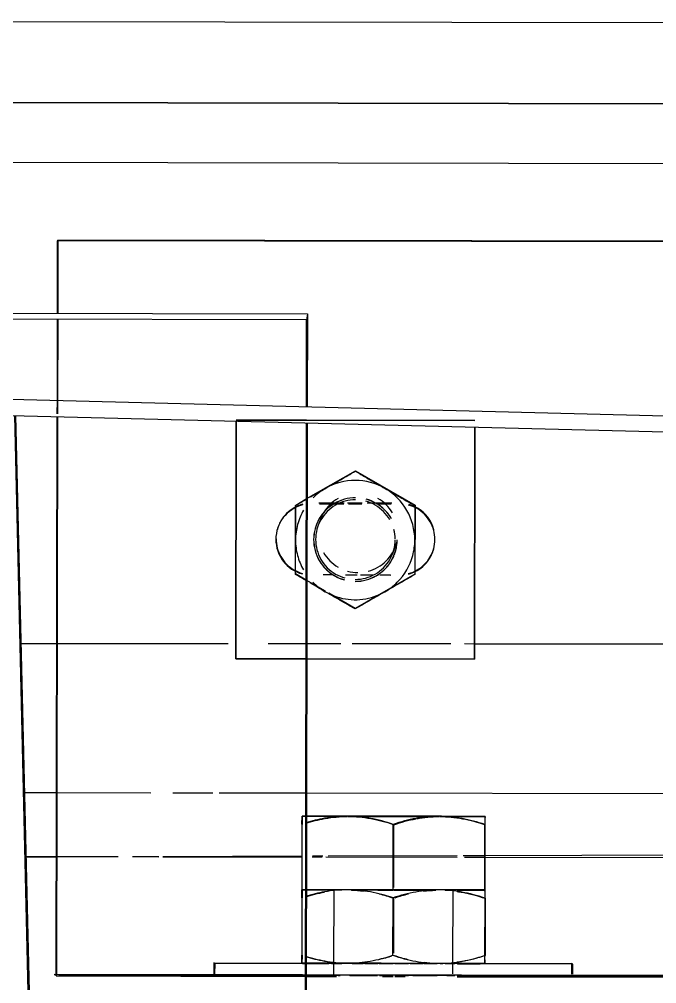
# Model space of a CAD drawing. Header units: metres. Extents: x -354 to -91, y 3 to 562.
# Drawn here: x -223.1266 to -222.9663, y 509.6147 to 509.8572 of the extents above; entities that cross this region are included whole.
import ezdxf

# ---------------------------------------------------------------- set-up
doc = ezdxf.new("R2010")
doc.units = ezdxf.units.M
doc.layers.add('A-GENM', color=7, linetype='Continuous', lineweight=25)

# ---------------------------------------------------------------- blocks, each defined once
blk = doc.blocks.new('T2DPAA-T2D-C3S-RW-M2D-100010_dwg-40802999-DRG-2873034 - CONSTRUCTION SEQUENCE STAGE A8')
at = {"color": 254, "lineweight": 25, "true_color": 0xd0d0d0}
for p, q in [((27.09701, -640.59841), (27.09486, -640.59028)), ((27.10305, -640.62133), (27.09701, -640.59841)), ((27.10703, -640.6364), (27.10447, -640.62668)), ((27.11299, -640.65899), (27.10743, -640.63792)), ((27.16822, -640.86831), (27.11299, -640.65899))]:
    blk.add_line(p, q, dxfattribs=at)
blk = doc.blocks.new('T2DPAA-T2D-PWC-RW-M2D-100010_RoadDesign_rvt-1-DRG-2873034 - CONSTRUCTION SEQUENCE STAGE A8')
at = {"color": 254, "lineweight": 25, "true_color": 0xd0d0d0, "rotation": 75.11694444444437}
blk.add_blockref('T2DPAA-T2D-C3S-RW-M2D-100010_dwg-40802999-DRG-2873034 - CONSTRUCTION SEQUENCE STAGE A8', (-1722.33704, 648.01046), dxfattribs=at)
blk = doc.blocks.new('T2D Feature Wall Adaptive V6 - 1_106 Slope-67396192-DRG-2873034 - CONSTRUCTION SEQUENCE STAGE A8')
at = {"layer": 'A-GENM', "color": 253, "true_color": 0xa3a3a3}
for p, q in [((-0.2, -1.48221), (-0.2, 0.89779)), ((-0.04372, -1.06378), (-0.04384, -0.95378)), ((0.00999, -1.06109), (0.00999, -0.95775)), ((0.00999, -1.06622), (0.00999, -1.06109)), ((-0.04372, -1.0663), (-0.04372, -1.06378)), ((0.00999, -1.10107), (0.00999, -1.068)), ((-0.04369, -1.09454), (-0.04371, -1.06975)), ((-0.04368, -1.10612), (-0.04369, -1.09739)), ((0.00999, -1.10446), (0.00999, -1.10197)), ((-0.04367, -1.11566), (-0.04368, -1.10612)), ((0.00999, -1.14207), (0.00999, -1.10708)), ((-0.04361, -1.16876), (-0.04366, -1.12572)), ((0.00999, -1.14966), (0.00999, -1.14309)), ((0.00999, -1.16876), (0.00999, -1.15328)), ((-0.0436, -1.17812), (-0.04361, -1.16876)), ((0.00999, -1.17677), (0.00999, -1.16876))]:
    blk.add_line(p, q, dxfattribs=at)
blk = doc.blocks.new('Adaptive point Fascia Panel Bracket - Type T04-V6-DRG-2873034 - CONSTRUCTION SEQUENCE STAGE A8')
at = {"layer": 'A-GENM', "color": 253, "true_color": 0xa3a3a3}
for p, q in [((-1096.26937, 509.78324), (-1096.26934, 509.8015)), ((-1096.26934, 509.8015), (-1096.26928, 509.80165)), ((-1095.94934, 509.80092), (-1096.26934, 509.8015)), ((-1096.26928, 509.80142), (-1096.26931, 509.78324)), ((-1095.94928, 509.80107), (-1096.26928, 509.80165)), ((-1096.26941, 509.76124), (-1096.26937, 509.78175)), ((-1096.26932, 509.78175), (-1096.26935, 509.76123)), ((-1096.26942, 509.75801), (-1096.26941, 509.76124)), ((-1096.26935, 509.76123), (-1096.26936, 509.75801)), ((-1096.26967, 509.61715), (-1096.26942, 509.75728)), ((-1096.26936, 509.75728), (-1096.26961, 509.61715)), ((-1096.22442, 509.75642), (-1096.22443, 509.75639)), ((-1096.20677, 509.75636), (-1096.22443, 509.75639)), ((-1096.22442, 509.75642), (-1096.20677, 509.75639)), ((-1096.20677, 509.75639), (-1096.16443, 509.75631)), ((-1096.16443, 509.75628), (-1096.20677, 509.75636)), ((-1096.16442, 509.75631), (-1096.16443, 509.75628)), ((-1096.22443, 509.75614), (-1096.22454, 509.69639)), ((-1096.22453, 509.69642), (-1096.22442, 509.75614)), ((-1096.16454, 509.69629), (-1096.16443, 509.75462)), ((-1096.16442, 509.75462), (-1096.16453, 509.69631)), ((-1096.20681, 509.73656), (-1096.19445, 509.74366)), ((-1096.19445, 509.74366), (-1096.19449, 509.74355)), ((-1096.19445, 509.74366), (-1096.17947, 509.73497)), ((-1096.20947, 509.73503), (-1096.20951, 509.73492)), ((-1096.2095, 509.71771), (-1096.20947, 509.73503)), ((-1096.20947, 509.73503), (-1096.20681, 509.73656)), ((-1096.19982, 509.73553), (-1096.20365, 509.73553)), ((-1096.2035, 509.73538), (-1096.1998, 509.73538)), ((-1096.19733, 509.73552), (-1096.19982, 509.73553)), ((-1096.1998, 509.73538), (-1096.19742, 509.73537)), ((-1096.19278, 509.73551), (-1096.19643, 509.73552)), ((-1096.19623, 509.73537), (-1096.19284, 509.73536)), ((-1096.18912, 509.73551), (-1096.19151, 509.73551)), ((-1096.18913, 509.73536), (-1096.18544, 509.73535)), ((-1096.18529, 509.7355), (-1096.18912, 509.73551)), ((-1096.17947, 509.73497), (-1096.17951, 509.73487)), ((-1096.17947, 509.73497), (-1096.1795, 509.71765)), ((-1096.20314, 509.73167), (-1096.2038, 509.72996)), ((-1096.18516, 509.72272), (-1096.1845, 509.72443)), ((-1096.20954, 509.7176), (-1096.2095, 509.71771)), ((-1096.20684, 509.71617), (-1096.2095, 509.71771)), ((-1096.20261, 509.71753), (-1096.20027, 509.71753)), ((-1096.1941, 509.71737), (-1096.19692, 509.71737)), ((-1096.19688, 509.71752), (-1096.19399, 509.71752)), ((-1096.1795, 509.71765), (-1096.19451, 509.70902)), ((-1096.19066, 509.71736), (-1096.19316, 509.71736)), ((-1096.19296, 509.71752), (-1096.1901, 509.71751)), ((-1096.18553, 509.71735), (-1096.18833, 509.71736)), ((-1096.18827, 509.71751), (-1096.18568, 509.7175)), ((-1096.1795, 509.71765), (-1096.17954, 509.71755)), ((-1096.202, 509.71336), (-1096.20684, 509.71617)), ((-1096.19451, 509.70902), (-1096.20117, 509.71288)), ((-1096.19451, 509.70902), (-1096.19456, 509.70891)), ((-1096.22454, 509.69639), (-1096.22453, 509.69642)), ((-1096.22454, 509.69639), (-1096.20688, 509.69636)), ((-1096.20688, 509.69639), (-1096.22453, 509.69642)), ((-1096.16454, 509.69631), (-1096.20688, 509.69639)), ((-1096.20688, 509.69636), (-1096.16454, 509.69629)), ((-1096.16453, 509.69631), (-1096.16454, 509.69629)), ((-1096.20792, 509.65475), (-1096.20795, 509.6383)), ((-1096.20785, 509.6386), (-1096.20782, 509.65471)), ((-1096.185, 509.63828), (-1096.18497, 509.65472)), ((-1096.1848, 509.63888), (-1096.18478, 509.65465)), ((-1096.16195, 509.63822), (-1096.16192, 509.65466)), ((-1096.16185, 509.63818), (-1096.16182, 509.65463)), ((-1096.20795, 509.6383), (-1096.20785, 509.63826)), ((-1096.185, 509.63828), (-1096.20698, 509.6383)), ((-1096.20698, 509.63826), (-1096.1999, 509.63824)), ((-1096.1999, 509.63797), (-1096.19994, 509.62012)), ((-1096.19547, 509.63823), (-1096.19245, 509.63822)), ((-1096.19235, 509.63822), (-1096.18884, 509.63821)), ((-1096.18873, 509.63821), (-1096.18496, 509.6382)), ((-1096.16195, 509.63822), (-1096.185, 509.63828)), ((-1096.18481, 509.6382), (-1096.18107, 509.6382)), ((-1096.18097, 509.6382), (-1096.17745, 509.6382)), ((-1096.17735, 509.6382), (-1096.17433, 509.63819)), ((-1096.16994, 509.62007), (-1096.1699, 509.6379)), ((-1096.16885, 509.63819), (-1096.16185, 509.63818)), ((-1096.16185, 509.63818), (-1096.16195, 509.63822)), ((-1096.20795, 509.63625), (-1096.20798, 509.62185)), ((-1096.20788, 509.62212), (-1096.20786, 509.63621)), ((-1096.18503, 509.62183), (-1096.185, 509.63622)), ((-1096.18483, 509.62237), (-1096.18481, 509.63615)), ((-1096.16195, 509.63616), (-1096.16198, 509.62177)), ((-1096.16186, 509.63613), (-1096.16188, 509.62173)), ((-1096.2301, 509.61988), (-1096.20701, 509.61984)), ((-1096.22977, 509.61976), (-1096.2301, 509.61988)), ((-1096.2301, 509.61988), (-1096.2301, 509.61707)), ((-1096.22978, 509.61707), (-1096.22977, 509.61976)), ((-1096.20702, 509.61972), (-1096.22977, 509.61976)), ((-1096.19928, 509.6197), (-1096.20702, 509.61972)), ((-1096.20701, 509.61984), (-1096.1401, 509.61972)), ((-1096.19994, 509.61983), (-1096.19994, 509.61687)), ((-1096.19248, 509.61969), (-1096.19526, 509.6197)), ((-1096.18887, 509.61968), (-1096.19211, 509.61969)), ((-1096.18499, 509.61968), (-1096.18847, 509.61968)), ((-1096.18111, 509.61967), (-1096.18459, 509.61968)), ((-1096.17748, 509.61966), (-1096.18073, 509.61967)), ((-1096.17437, 509.61966), (-1096.17716, 509.61966)), ((-1096.16994, 509.61714), (-1096.16994, 509.61977)), ((-1096.1401, 509.6196), (-1096.16885, 509.61965)), ((-1096.1401, 509.61972), (-1096.1401, 509.61709)), ((-1096.13977, 509.6196), (-1096.1401, 509.61972)), ((-1096.13978, 509.61709), (-1096.13977, 509.6196)), ((-1096.27021, 509.617), (-1096.26957, 509.61675)), ((-1096.20776, 509.61689), (-1096.27021, 509.617)), ((-1096.26961, 509.61666), (-1096.26967, 509.61651)), ((-1096.20702, 509.61639), (-1096.26967, 509.61651)), ((-1096.26933, 509.61666), (-1096.20702, 509.61655)), ((-1096.2251, 509.61667), (-1096.26912, 509.61675)), ((-1096.2301, 509.61688), (-1096.22978, 509.61676)), ((-1096.20702, 509.61684), (-1096.2301, 509.61688)), ((-1096.22978, 509.61676), (-1096.20702, 509.61672)), ((-1096.20702, 509.61664), (-1096.22397, 509.61667)), ((-1096.12849, 509.61674), (-1096.20702, 509.61688)), ((-1096.19951, 509.61683), (-1096.20702, 509.61684)), ((-1096.20702, 509.61672), (-1096.19927, 509.6167)), ((-1096.19926, 509.61663), (-1096.20702, 509.61664)), ((-1096.20702, 509.61655), (-1096.19926, 509.61653)), ((-1096.19926, 509.61638), (-1096.20702, 509.61639)), ((-1096.14011, 509.61672), (-1096.19849, 509.61683)), ((-1096.19599, 509.61678), (-1096.19589, 509.61674)), ((-1096.1877, 509.61668), (-1096.185, 509.61668)), ((-1096.185, 509.6166), (-1096.18768, 509.6166)), ((-1096.18766, 509.61651), (-1096.185, 509.61651)), ((-1096.185, 509.61635), (-1096.18764, 509.61636)), ((-1096.18453, 509.61668), (-1096.182, 509.61667)), ((-1096.182, 509.61659), (-1096.18453, 509.6166)), ((-1096.18452, 509.6165), (-1096.182, 509.6165)), ((-1096.18201, 509.61635), (-1096.18452, 509.61635)), ((-1096.17389, 509.6167), (-1096.17399, 509.61674)), ((-1096.16885, 509.61665), (-1096.13978, 509.6166)), ((-1096.04927, 509.61635), (-1096.16885, 509.61657)), ((-1096.16885, 509.61648), (-1096.04927, 509.61626)), ((-1096.04926, 509.61611), (-1096.16885, 509.61633)), ((-1096.13978, 509.6166), (-1096.14011, 509.61672)), ((-1096.10303, 509.6167), (-1096.12849, 509.61674))]:
    blk.add_line(p, q, dxfattribs=at)
for centre, major_axis, ratio, start_param, end_param in [((-1096.19453, 509.72622), (-0.01398, 0.00543), 0.999949, 4.55761, 5.604807), ((-1096.19453, 509.72622), (-0.01398, 0.00543), 0.999949, 5.604807, 5.866606), ((-1096.19453, 509.72622), (-0.01398, 0.00543), 0.999949, 3.510412, 4.55761), ((-1096.19448, 509.72634), (-0.00979, 0.0038), 0.999949, 5.081208, 5.343008), ((-1096.19447, 509.72637), (-0.00979, 0.0038), 0.999949, 5.082267, 5.343008), ((-1096.20547, 509.72639), (-0.00839, 0.00326), 0.999949, 5.343008, 7.961001), ((-1096.20541, 509.72654), (-0.00839, 0.00326), 0.999949, 5.604807, 5.866606), ((-1096.20541, 509.72654), (-0.00839, 0.00326), 0.999949, 5.343008, 5.604807), ((-1096.19447, 509.72637), (-0.00979, 0.0038), 0.999949, 5.344143, 6.128406), ((-1096.19382, 509.72805), (-0.00932, 0.00362), 0.999949, 5.866607, 6.128406), ((-1096.19448, 509.72634), (-0.00979, 0.0038), 0.999949, 5.604807, 5.866607), ((-1096.19448, 509.72634), (-0.00932, 0.00362), 0.999949, 5.604807, 5.866607), ((-1096.19382, 509.72805), (-0.00932, 0.00362), 0.999949, 5.604807, 5.866607), ((-1096.19448, 509.72634), (-0.00979, 0.0038), 0.999949, 5.343008, 5.604807), ((-1096.19448, 509.72634), (-0.00932, 0.00362), 0.999949, 5.343008, 5.604807), ((-1096.19448, 509.72634), (-0.00932, 0.00362), 0.999949, 5.081208, 5.343008), ((-1096.19448, 509.72634), (-0.00932, 0.00362), 0.999949, 4.55761, 4.819409), ((-1096.19448, 509.72634), (-0.00979, 0.0038), 0.999949, 4.557609, 4.819409), ((-1096.19447, 509.72637), (-0.00979, 0.0038), 0.999949, 4.558747, 4.819409), ((-1096.19448, 509.72634), (-0.00932, 0.00362), 0.999949, 4.29581, 4.55761), ((-1096.19448, 509.72634), (-0.00979, 0.0038), 0.999949, 4.29581, 4.557609), ((-1096.19447, 509.72637), (-0.00979, 0.0038), 0.999949, 4.034011, 4.55761), ((-1096.19382, 509.72805), (-0.00932, 0.00362), 0.999949, 4.29581, 4.55761), ((-1096.19382, 509.72805), (-0.00932, 0.00362), 0.999949, 4.034011, 4.29581), ((-1096.18347, 509.72635), (-0.00839, 0.00326), 0.999949, 4.55761, 4.819409), ((-1096.18341, 509.7265), (-0.00839, 0.00326), 0.999949, 4.557609, 4.819409), ((-1096.20541, 509.72654), (-0.00839, 0.00326), 0.999949, 5.866606, 6.128406), ((-1096.19453, 509.72622), (-0.01398, 0.00543), 0.999949, 6.128406, 6.390205), ((-1096.19448, 509.72634), (-0.00979, 0.0038), 0.999949, 5.866606, 6.128406), ((-1096.19448, 509.72634), (-0.00932, 0.00362), 0.999949, 5.866607, 6.128406), ((-1096.19382, 509.72805), (-0.00932, 0.00362), 0.999949, 6.128406, 6.283185), ((-1096.19448, 509.72634), (-0.00932, 0.00362), 0.999949, 4.034011, 4.29581), ((-1096.19448, 509.72634), (-0.00979, 0.0038), 0.999949, 4.034011, 4.29581), ((-1096.18347, 509.72635), (-0.00839, 0.00326), 0.999949, 4.29581, 4.55761), ((-1096.18341, 509.7265), (-0.00839, 0.00326), 0.999949, 3.772211, 4.55761), ((-1096.18347, 509.72635), (-0.00839, 0.00326), 0.999949, 4.034011, 4.29581), ((-1096.20541, 509.72654), (-0.00839, 0.00326), 0.999949, 6.283185, 6.390205), ((-1096.20541, 509.72654), (-0.00839, 0.00326), 0.999949, 6.128406, 6.283185), ((-1096.19453, 509.72622), (-0.01398, 0.00543), 0.999949, 0.10702, 0.368819), ((-1096.19448, 509.72634), (-0.00979, 0.0038), 0.999949, 0, 0.10702), ((-1096.19447, 509.72637), (-0.00979, 0.0038), 0.999949, 0, 0.10702), ((-1096.19448, 509.72634), (-0.00979, 0.0038), 0.999949, 6.128406, 6.283185), ((-1096.19447, 509.72637), (-0.00979, 0.0038), 0.999949, 6.128406, 6.283185), ((-1096.19448, 509.72634), (-0.00932, 0.00362), 0.999949, 0, 0.10702), ((-1096.19448, 509.72634), (-0.00932, 0.00362), 0.999949, 6.128406, 6.283185), ((-1096.19382, 509.72805), (-0.00932, 0.00362), 0.999949, 0, 0.10702), ((-1096.18347, 509.72635), (-0.00839, 0.00326), 0.999949, 3.772212, 4.034011), ((-1096.19448, 509.72634), (-0.00979, 0.0038), 0.999949, 0.10702, 0.368819), ((-1096.19447, 509.72637), (-0.00979, 0.0038), 0.999949, 0.109745, 0.36882), ((-1096.19448, 509.72634), (-0.00932, 0.00362), 0.999949, 0.10702, 0.368819), ((-1096.19448, 509.72634), (-0.00932, 0.00362), 0.999949, 3.531342, 3.772211), ((-1096.18347, 509.72635), (-0.00839, 0.00326), 0.999949, 3.510412, 3.772211), ((-1096.20541, 509.72654), (-0.00839, 0.00326), 0.999949, 0.368819, 0.630618), ((-1096.19453, 509.72622), (-0.01398, 0.00543), 0.999949, 0.368819, 0.630619), ((-1096.19448, 509.72634), (-0.00979, 0.0038), 0.999949, 0.368819, 0.630619), ((-1096.19447, 509.72637), (-0.00979, 0.0038), 0.999949, 0.371543, 0.630619), ((-1096.19448, 509.72634), (-0.00932, 0.00362), 0.999949, 0.368819, 0.630619), ((-1096.19447, 509.72637), (-0.00979, 0.0038), 0.999949, 2.725014, 3.507687), ((-1096.19448, 509.72634), (-0.00932, 0.00362), 0.999949, 3.248613, 3.510412), ((-1096.19382, 509.72805), (-0.00932, 0.00362), 0.999949, 3.141593, 3.248613), ((-1096.19448, 509.72634), (-0.00979, 0.0038), 0.999949, 3.248613, 3.510412), ((-1096.19453, 509.72622), (-0.01398, 0.00543), 0.999949, 3.248613, 3.510412), ((-1096.18347, 509.72635), (-0.00839, 0.00326), 0.999949, 3.248613, 3.510412), ((-1096.20541, 509.72654), (-0.00839, 0.00326), 0.999949, 0.630618, 0.892418), ((-1096.19453, 509.72622), (-0.01398, 0.00543), 0.999949, 0.630619, 0.892418), ((-1096.19448, 509.72634), (-0.00979, 0.0038), 0.999949, 0.630619, 0.892418), ((-1096.19447, 509.72637), (-0.00979, 0.0038), 0.999949, 0.633541, 0.892418), ((-1096.19448, 509.72634), (-0.00932, 0.00362), 0.999949, 0.630619, 0.892418), ((-1096.19382, 509.72805), (-0.00932, 0.00362), 0.999949, 0.892418, 1.154218), ((-1096.19382, 509.72805), (-0.00932, 0.00362), 0.999949, 2.725014, 2.986813), ((-1096.19448, 509.72634), (-0.00932, 0.00362), 0.999949, 2.986813, 3.141592), ((-1096.19448, 509.72634), (-0.00979, 0.0038), 0.999949, 2.986813, 3.141593), ((-1096.19382, 509.72805), (-0.00932, 0.00362), 0.999949, 2.986814, 3.141593), ((-1096.19448, 509.72634), (-0.00932, 0.00362), 0.999949, 3.141592, 3.248612), ((-1096.19448, 509.72634), (-0.00979, 0.0038), 0.999949, 3.141593, 3.248613), ((-1096.19453, 509.72622), (-0.01398, 0.00543), 0.999949, 2.725014, 3.248613), ((-1096.18341, 509.7265), (-0.00839, 0.00326), 0.999949, 2.201415, 3.248613), ((-1096.18347, 509.72635), (-0.00839, 0.00326), 0.999949, 2.986813, 3.141593), ((-1096.18347, 509.72635), (-0.00839, 0.00326), 0.999949, 3.141593, 3.248613), ((-1096.20541, 509.72654), (-0.00839, 0.00326), 0.999949, 0.892418, 1.154217), ((-1096.20541, 509.72654), (-0.00839, 0.00326), 0.999949, 1.154217, 1.416017), ((-1096.19448, 509.72634), (-0.00979, 0.0038), 0.999949, 0.892418, 1.154218), ((-1096.19447, 509.72637), (-0.00979, 0.0038), 0.999949, 0.892418, 1.154218), ((-1096.19448, 509.72634), (-0.00932, 0.00362), 0.999949, 0.892418, 1.154218), ((-1096.19382, 509.72805), (-0.00932, 0.00362), 0.999949, 1.154218, 1.416017), ((-1096.19382, 509.72805), (-0.00932, 0.00362), 0.999949, 2.463214, 2.725014), ((-1096.19448, 509.72634), (-0.00932, 0.00362), 0.999949, 2.725014, 2.986813), ((-1096.19448, 509.72634), (-0.00979, 0.0038), 0.999949, 2.725014, 2.986813), ((-1096.18347, 509.72635), (-0.00839, 0.00326), 0.999949, 2.463215, 2.725014), ((-1096.18347, 509.72635), (-0.00839, 0.00326), 0.999949, 2.725014, 2.986813), ((-1096.20541, 509.72654), (-0.00839, 0.00326), 0.999949, 1.416017, 1.677816), ((-1096.19448, 509.72634), (-0.00979, 0.0038), 0.999949, 1.154218, 1.416017), ((-1096.19447, 509.72637), (-0.00979, 0.0038), 0.999949, 1.154218, 1.676203), ((-1096.19448, 509.72634), (-0.00932, 0.00362), 0.999949, 1.154218, 1.416017), ((-1096.19448, 509.72634), (-0.00932, 0.00362), 0.999949, 1.416017, 1.67645), ((-1096.19382, 509.72805), (-0.00932, 0.00362), 0.999949, 1.677816, 1.939615), ((-1096.19448, 509.72634), (-0.00932, 0.00362), 0.999949, 2.201415, 2.463214), ((-1096.19382, 509.72805), (-0.00932, 0.00362), 0.999949, 2.201415, 2.463215), ((-1096.19448, 509.72634), (-0.00932, 0.00362), 0.999949, 2.463214, 2.725014), ((-1096.19448, 509.72634), (-0.00979, 0.0038), 0.999949, 2.463215, 2.725014), ((-1096.19447, 509.72637), (-0.00979, 0.0038), 0.999949, 2.463214, 2.725014), ((-1096.18347, 509.72635), (-0.00839, 0.00326), 0.999949, 2.201415, 2.463215), ((-1096.19453, 509.72622), (-0.01398, 0.00543), 0.999949, 1.154218, 1.416017), ((-1096.19448, 509.72634), (-0.00979, 0.0038), 0.999949, 1.416017, 1.676515), ((-1096.19448, 509.72634), (-0.00932, 0.00362), 0.999949, 1.939616, 2.201415), ((-1096.19448, 509.72634), (-0.00979, 0.0038), 0.999949, 1.939616, 2.201415), ((-1096.19447, 509.72637), (-0.00979, 0.0038), 0.999949, 1.939616, 2.200357), ((-1096.19448, 509.72634), (-0.00979, 0.0038), 0.999949, 2.201416, 2.463215), ((-1096.19447, 509.72637), (-0.00979, 0.0038), 0.999949, 2.201415, 2.462079), ((-1096.19453, 509.72622), (-0.01398, 0.00543), 0.999949, 2.463214, 2.725014), ((-1096.19453, 509.72622), (-0.01398, 0.00543), 0.999949, 1.416017, 1.677816), ((-1096.19453, 509.72622), (-0.01398, 0.00543), 0.999949, 1.677816, 2.463215), ((-1096.18487, 509.65674), (-0.023, 0.00004), 0.001387, 6.025032, 6.280782), ((-1096.18487, 509.65674), (-0.023, 0.00004), 0.001387, 0.003646, 0.265446), ((-1096.18487, 509.65674), (-0.023, 0.00004), 0.001387, 5.501433, 6.025032), ((-1096.18487, 509.65674), (-0.023, 0.00004), 0.001387, 0.265446, 1.011663), ((-1096.18487, 509.65674), (-0.023, 0.00004), 0.001387, 5.239634, 5.501433), ((-1096.18487, 509.65674), (-0.023, 0.00004), 0.001387, 4.716035, 5.239634), ((-1096.18487, 509.65674), (-0.023, 0.00004), 0.001387, 1.071809, 2.063078), ((-1096.18487, 509.65674), (-0.023, 0.00004), 0.001387, 4.192436, 4.716035), ((-1096.18487, 509.65674), (-0.023, 0.00004), 0.001387, 3.94083, 4.192436), ((-1096.18487, 509.65674), (-0.023, 0.00004), 0.001387, 3.930637, 3.94083), ((-1096.18487, 509.65674), (-0.023, 0.00004), 0.001387, 3.145239, 3.930637), ((-1096.18487, 509.65674), (-0.023, 0.00004), 0.001387, 2.121737, 2.343059), ((-1096.18487, 509.65674), (-0.023, 0.00004), 0.001387, 2.343059, 2.359841), ((-1096.18487, 509.65674), (-0.023, 0.00004), 0.001387, 2.359841, 3.143996), ((-1096.1849, 509.63824), (-0.023, 0.00004), 0.001387, 6.025032, 6.280782), ((-1096.1849, 509.63824), (-0.023, 0.00004), 0.001387, 0.003646, 0.265446), ((-1096.1849, 509.63824), (-0.023, 0.00004), 0.001387, 5.763233, 6.025032), ((-1096.1849, 509.63824), (-0.023, 0.00004), 0.001387, 0.265446, 0.527245), ((-1096.1849, 509.63824), (-0.023, 0.00004), 0.001387, 5.501433, 5.763233), ((-1096.1849, 509.63824), (-0.023, 0.00004), 0.001387, 0.527245, 0.789044), ((-1096.1849, 509.63824), (-0.023, 0.00004), 0.001387, 5.239634, 5.501433), ((-1096.1849, 509.63824), (-0.015, 0.00003), 0.001387, 5.763233, 6.283185), ((-1096.1849, 509.63824), (-0.015, 0.00003), 0.001387, 0.003646, 0.265446), ((-1096.1849, 509.63824), (-0.015, 0.00003), 0.001387, 0.003646, 0.265446), ((-1096.1849, 509.63824), (-0.015, 0.00003), 0.001387, 5.763233, 6.283185), ((-1096.1849, 509.63824), (-0.015, 0.00003), 0.001387, 0.265446, 0.527245), ((-1096.1849, 509.63824), (-0.015, 0.00003), 0.001387, 0.265446, 0.527245), ((-1096.1849, 509.63824), (-0.015, 0.00003), 0.001387, 5.501433, 5.763233), ((-1096.1849, 509.63824), (-0.015, 0.00003), 0.001387, 5.501433, 5.763233), ((-1096.1849, 509.63824), (-0.023, 0.00004), 0.001387, 4.977834, 5.239634), ((-1096.1849, 509.63824), (-0.015, 0.00003), 0.001387, 5.239634, 5.501433), ((-1096.1849, 509.63824), (-0.015, 0.00003), 0.001387, 5.239634, 5.501433), ((-1096.1849, 509.63824), (-0.023, 0.00004), 0.001387, 1.091345, 1.233689), ((-1096.1849, 509.63824), (-0.015, 0.00003), 0.001387, 0.789044, 1.042888), ((-1096.1849, 509.63824), (-0.015, 0.00003), 0.001387, 0.789044, 1.042888), ((-1096.1849, 509.63824), (-0.015, 0.00003), 0.001387, 4.977834, 5.239634), ((-1096.1849, 509.63824), (-0.015, 0.00003), 0.001387, 4.977834, 5.239634), ((-1096.1849, 509.63824), (-0.015, 0.00003), 0.001387, 1.050844, 1.305014), ((-1096.1849, 509.63824), (-0.015, 0.00003), 0.001387, 1.050844, 1.305014), ((-1096.1849, 509.63824), (-0.023, 0.00004), 0.001387, 4.716606, 4.977834), ((-1096.1849, 509.63824), (-0.015, 0.00003), 0.001387, 4.718876, 4.977834), ((-1096.1849, 509.63824), (-0.015, 0.00003), 0.001387, 4.718876, 4.977834), ((-1096.1849, 509.63824), (-0.023, 0.00004), 0.001387, 1.402422, 1.568352), ((-1096.1849, 509.63824), (-0.015, 0.00003), 0.001387, 1.312643, 1.567075), ((-1096.1849, 509.63824), (-0.015, 0.00003), 0.001387, 1.312643, 1.567075), ((-1096.1849, 509.63824), (-0.023, 0.00004), 0.001387, 4.454236, 4.716035), ((-1096.1849, 509.63824), (-0.015, 0.00003), 0.001387, 4.454236, 4.716035), ((-1096.1849, 509.63824), (-0.015, 0.00003), 0.001387, 4.454236, 4.716035), ((-1096.1849, 509.63824), (-0.015, 0.00003), 0.001387, 1.574442, 1.829118), ((-1096.1849, 509.63824), (-0.015, 0.00003), 0.001387, 1.574442, 1.829118), ((-1096.1849, 509.63824), (-0.023, 0.00004), 0.001387, 1.574442, 1.739249), ((-1096.1849, 509.63824), (-0.015, 0.00003), 0.001387, 4.192436, 4.454236), ((-1096.1849, 509.63824), (-0.015, 0.00003), 0.001387, 4.192436, 4.454236), ((-1096.1849, 509.63824), (-0.015, 0.00003), 0.001387, 1.836242, 2.09118), ((-1096.1849, 509.63824), (-0.015, 0.00003), 0.001387, 1.836242, 2.09118), ((-1096.1849, 509.63824), (-0.023, 0.00004), 0.001387, 4.192436, 4.454236), ((-1096.1849, 509.63824), (-0.015, 0.00003), 0.001387, 3.930637, 4.192436), ((-1096.1849, 509.63824), (-0.015, 0.00003), 0.001387, 3.930637, 4.192436), ((-1096.1849, 509.63824), (-0.015, 0.00003), 0.001387, 2.098041, 2.353309), ((-1096.1849, 509.63824), (-0.015, 0.00003), 0.001387, 2.098041, 2.353309), ((-1096.1849, 509.63824), (-0.023, 0.00004), 0.001387, 1.907782, 2.050556), ((-1096.1849, 509.63824), (-0.015, 0.00003), 0.001387, 3.668838, 3.930637), ((-1096.1849, 509.63824), (-0.015, 0.00003), 0.001387, 3.668838, 3.930637), ((-1096.1849, 509.63824), (-0.023, 0.00004), 0.001387, 3.938987, 4.192436), ((-1096.1849, 509.63824), (-0.015, 0.00003), 0.001387, 3.145239, 3.668838), ((-1096.1849, 509.63824), (-0.015, 0.00003), 0.001387, 3.145239, 3.668838), ((-1096.1849, 509.63824), (-0.015, 0.00003), 0.001387, 2.62164, 2.883439), ((-1096.1849, 509.63824), (-0.015, 0.00003), 0.001387, 2.62164, 2.883439), ((-1096.1849, 509.63824), (-0.015, 0.00003), 0.001387, 2.883439, 3.141593), ((-1096.1849, 509.63824), (-0.015, 0.00003), 0.001387, 2.883439, 3.141593), ((-1096.1849, 509.63824), (-0.023, 0.00004), 0.001387, 3.930637, 3.938987), ((-1096.1849, 509.63824), (-0.023, 0.00004), 0.001387, 2.344911, 2.359841), ((-1096.1849, 509.63824), (-0.023, 0.00004), 0.001387, 3.668838, 3.930637), ((-1096.1849, 509.63824), (-0.023, 0.00004), 0.001387, 2.359841, 2.62164), ((-1096.1849, 509.63824), (-0.023, 0.00004), 0.001387, 3.407038, 3.668838), ((-1096.1849, 509.63824), (-0.023, 0.00004), 0.001387, 2.62164, 2.883439), ((-1096.1849, 509.63824), (-0.023, 0.00004), 0.001387, 3.145239, 3.407038), ((-1096.1849, 509.63824), (-0.023, 0.00004), 0.001387, 2.883439, 3.143996), ((-1096.18494, 509.61974), (-0.023, 0.00004), 0.001387, 6.025032, 6.285588), ((-1096.18494, 509.61974), (-0.023, 0.00004), 0.001387, 0.003646, 0.265446), ((-1096.18494, 509.61974), (-0.023, 0.00004), 0.001387, 5.763233, 6.025032), ((-1096.18494, 509.61974), (-0.023, 0.00004), 0.001387, 0.265446, 0.527245), ((-1096.18494, 509.61974), (-0.023, 0.00004), 0.001387, 5.501433, 5.763233), ((-1096.18494, 509.61974), (-0.023, 0.00004), 0.001387, 0.527245, 0.789044), ((-1096.18494, 509.61974), (-0.023, 0.00004), 0.001387, 5.239634, 5.501433), ((-1096.18494, 509.61974), (-0.0155, 0.00003), 0.001387, 5.763233, 6.283185), ((-1096.18494, 509.61974), (-0.0155, 0.00003), 0.001387, 0.003646, 0.265446), ((-1096.18494, 509.61974), (-0.015, 0.00003), 0.001387, 0.003646, 0.265446), ((-1096.18494, 509.61974), (-0.015, 0.00003), 0.001387, 5.763233, 6.283185), ((-1096.18494, 509.61974), (-0.0155, 0.00003), 0.001387, 0.265446, 0.527245), ((-1096.18494, 509.61974), (-0.015, 0.00003), 0.001387, 0.265446, 0.527245), ((-1096.18494, 509.61974), (-0.0155, 0.00003), 0.001387, 5.501433, 5.763233), ((-1096.18494, 509.61974), (-0.015, 0.00003), 0.001387, 5.501433, 5.763233), ((-1096.18494, 509.61974), (-0.023, 0.00004), 0.001387, 4.977834, 5.239634), ((-1096.18494, 509.61974), (-0.0155, 0.00003), 0.001387, 5.239634, 5.501433), ((-1096.18494, 509.61974), (-0.015, 0.00003), 0.001387, 5.239634, 5.501433), ((-1096.18494, 509.61974), (-0.0155, 0.00003), 0.001387, 0.837484, 1.050844), ((-1096.18494, 509.61974), (-0.023, 0.00004), 0.001387, 1.102823, 1.233685), ((-1096.18494, 509.61974), (-0.015, 0.00003), 0.001387, 0.809495, 1.042883), ((-1096.18494, 509.61974), (-0.0155, 0.00003), 0.001387, 4.977834, 5.239634), ((-1096.18494, 509.61974), (-0.015, 0.00003), 0.001387, 4.977834, 5.239634), ((-1096.18494, 509.61974), (-0.0155, 0.00003), 0.001387, 1.087749, 1.312643), ((-1096.18494, 509.61974), (-0.015, 0.00003), 0.001387, 1.071028, 1.305009), ((-1096.18494, 509.61974), (-0.023, 0.00004), 0.001387, 4.716035, 4.977834), ((-1096.18494, 509.61974), (-0.0155, 0.00003), 0.001387, 4.716035, 4.977834), ((-1096.18494, 509.61974), (-0.015, 0.00003), 0.001387, 4.716035, 4.977834), ((-1096.18494, 509.61974), (-0.023, 0.00004), 0.001387, 1.415455, 1.568352), ((-1096.18494, 509.61974), (-0.0155, 0.00003), 0.001387, 1.340295, 1.567189), ((-1096.18494, 509.61974), (-0.015, 0.00003), 0.001387, 1.332612, 1.56707), ((-1096.18494, 509.61974), (-0.023, 0.00004), 0.001387, 4.454236, 4.716035), ((-1096.18494, 509.61974), (-0.0155, 0.00003), 0.001387, 4.454236, 4.715916), ((-1096.18494, 509.61974), (-0.015, 0.00003), 0.001387, 4.454236, 4.716035), ((-1096.18494, 509.61974), (-0.0155, 0.00003), 0.001387, 1.593451, 1.820779), ((-1096.18494, 509.61974), (-0.015, 0.00003), 0.001387, 1.594207, 1.829114), ((-1096.18494, 509.61974), (-0.023, 0.00004), 0.001387, 1.586059, 1.739249), ((-1096.18494, 509.61974), (-0.015, 0.00003), 0.001387, 4.192436, 4.454236), ((-1096.18494, 509.61974), (-0.0155, 0.00003), 0.001387, 4.192436, 4.454236), ((-1096.18494, 509.61974), (-0.0155, 0.00003), 0.001387, 1.845953, 2.073752), ((-1096.18494, 509.61974), (-0.015, 0.00003), 0.001387, 1.855782, 2.091176), ((-1096.18494, 509.61974), (-0.023, 0.00004), 0.001387, 4.192436, 4.454236), ((-1096.18494, 509.61974), (-0.015, 0.00003), 0.001387, 3.930637, 4.192436), ((-1096.18494, 509.61974), (-0.0155, 0.00003), 0.001387, 3.930637, 4.192436), ((-1096.18494, 509.61974), (-0.0155, 0.00003), 0.001387, 2.098041, 2.324495), ((-1096.18494, 509.61974), (-0.015, 0.00003), 0.001387, 2.117297, 2.353304), ((-1096.18494, 509.61974), (-0.023, 0.00004), 0.001387, 1.918561, 2.050553), ((-1096.18494, 509.61974), (-0.015, 0.00003), 0.001387, 3.668838, 3.930637), ((-1096.18494, 509.61974), (-0.0155, 0.00003), 0.001387, 3.668838, 3.930637), ((-1096.18494, 509.61974), (-0.023, 0.00004), 0.001387, 3.937145, 4.192436), ((-1096.18494, 509.61974), (-0.015, 0.00003), 0.001387, 3.145239, 3.668838), ((-1096.18494, 509.61974), (-0.015, 0.00003), 0.001387, 2.62164, 2.883439), ((-1096.18494, 509.61974), (-0.0155, 0.00003), 0.001387, 3.145239, 3.668838), ((-1096.18494, 509.61974), (-0.0155, 0.00003), 0.001387, 2.62164, 2.883439), ((-1096.18494, 509.61974), (-0.015, 0.00003), 0.001387, 2.883439, 3.141593), ((-1096.18494, 509.61974), (-0.0155, 0.00003), 0.001387, 2.883439, 3.141593), ((-1096.18494, 509.61974), (-0.023, 0.00004), 0.001387, 3.930637, 3.937145), ((-1096.18494, 509.61974), (-0.023, 0.00004), 0.001387, 2.346764, 2.359841), ((-1096.18494, 509.61974), (-0.023, 0.00004), 0.001387, 3.668838, 3.930637), ((-1096.18494, 509.61974), (-0.023, 0.00004), 0.001387, 2.359841, 2.62164), ((-1096.18494, 509.61974), (-0.023, 0.00004), 0.001387, 3.407038, 3.668838), ((-1096.18494, 509.61974), (-0.023, 0.00004), 0.001387, 2.62164, 2.883439), ((-1096.18494, 509.61974), (-0.023, 0.00004), 0.001387, 3.145239, 3.407038), ((-1096.18494, 509.61974), (-0.023, 0.00004), 0.001387, 2.883439, 3.13919), ((-1096.18494, 509.61674), (-0.0155, 0.00003), 0.001387, 0.003646, 0.265446), ((-1096.18494, 509.61674), (-0.0155, 0.00003), 0.001387, 5.763233, 6.283185), ((-1096.18494, 509.61674), (-0.0155, 0.00003), 0.001387, 0.265446, 0.527245), ((-1096.18494, 509.61674), (-0.0155, 0.00003), 0.001387, 5.501433, 5.763233), ((-1096.18499, 509.61676), (-0.011, 0.00002), 0.001387, 5.763233, 6.283185), ((-1096.18494, 509.61674), (-0.0155, 0.00003), 0.001387, 5.239634, 5.501433), ((-1096.18489, 509.61672), (-0.011, 0.00002), 0.001387, 0.003646, 0.265446), ((-1096.18489, 509.61672), (-0.011, 0.00002), 0.001387, 0.265446, 1.050844), ((-1096.18494, 509.61674), (-0.0155, 0.00003), 0.001387, 0.841707, 1.050844), ((-1096.18499, 509.61676), (-0.011, 0.00002), 0.001387, 5.501433, 5.763233), ((-1096.18499, 509.61676), (-0.011, 0.00002), 0.001387, 5.239634, 5.501433), ((-1096.18494, 509.61674), (-0.0155, 0.00003), 0.001387, 4.990564, 5.239634), ((-1096.18494, 509.61674), (-0.0155, 0.00003), 0.001387, 1.091982, 1.312643), ((-1096.18499, 509.61676), (-0.011, 0.00002), 0.001387, 4.977834, 5.239634), ((-1096.18494, 509.61674), (-0.0155, 0.00003), 0.001387, 4.716035, 4.977834), ((-1096.18494, 509.61674), (-0.0155, 0.00003), 0.001387, 1.344537, 1.567189), ((-1096.18499, 509.61676), (-0.011, 0.00002), 0.001387, 4.454236, 4.977834), ((-1096.18489, 509.61672), (-0.011, 0.00002), 0.001387, 1.312643, 1.561038), ((-1096.18494, 509.61674), (-0.0155, 0.00003), 0.001387, 4.454236, 4.715916), ((-1096.18494, 509.61674), (-0.0155, 0.00003), 0.001387, 1.597701, 1.820779), ((-1096.18489, 509.61672), (-0.011, 0.00002), 0.001387, 1.604056, 1.836242), ((-1096.18499, 509.61676), (-0.011, 0.00002), 0.001387, 4.192436, 4.454236), ((-1096.18494, 509.61674), (-0.0155, 0.00003), 0.001387, 4.192436, 4.454236), ((-1096.18494, 509.61674), (-0.0155, 0.00003), 0.001387, 1.893133, 2.073752), ((-1096.18499, 509.61676), (-0.011, 0.00002), 0.001387, 3.145239, 4.192436), ((-1096.18489, 509.61672), (-0.011, 0.00002), 0.001387, 2.098041, 2.883439), ((-1096.18494, 509.61674), (-0.0155, 0.00003), 0.001387, 3.930637, 4.192436), ((-1096.18494, 509.61674), (-0.0155, 0.00003), 0.001387, 2.100372, 2.324495), ((-1096.18489, 509.61672), (-0.011, 0.00002), 0.001387, 2.883439, 3.141593), ((-1096.18494, 509.61674), (-0.0155, 0.00003), 0.001387, 3.668838, 3.930637), ((-1096.18494, 509.61674), (-0.0155, 0.00003), 0.001387, 3.407038, 3.668838), ((-1096.18494, 509.61674), (-0.0155, 0.00003), 0.001387, 2.62164, 2.883439), ((-1096.18494, 509.61674), (-0.0155, 0.00003), 0.001387, 3.145239, 3.407038), ((-1096.18494, 509.61674), (-0.0155, 0.00003), 0.001387, 2.883439, 3.141593)]:
    blk.add_ellipse(centre, major_axis=major_axis, ratio=ratio, start_param=start_param, end_param=end_param, dxfattribs=at)
for points in [[(-1096.19824, 509.74139), (-1096.19699, 509.74211), (-1096.19574, 509.74283), (-1096.19449, 509.74355)], [(-1096.19449, 509.74355), (-1096.19326, 509.74283), (-1096.19201, 509.74211), (-1096.19077, 509.74138)], [(-1096.20577, 509.73706), (-1096.20452, 509.73778), (-1096.20327, 509.7385), (-1096.20201, 509.73922)], [(-1096.20201, 509.73922), (-1096.20075, 509.73995), (-1096.19949, 509.74067), (-1096.19824, 509.74139)], [(-1096.19077, 509.74138), (-1096.18952, 509.74065), (-1096.18826, 509.73993), (-1096.18701, 509.7392)], [(-1096.18701, 509.7392), (-1096.18575, 509.73847), (-1096.18324, 509.73702), (-1096.18075, 509.73558), (-1096.17951, 509.73487)], [(-1096.20952, 509.7306), (-1096.20952, 509.73204), (-1096.20951, 509.73348), (-1096.20951, 509.73492)], [(-1096.20951, 509.73492), (-1096.20861, 509.73543), (-1096.20771, 509.73595), (-1096.20681, 509.73647)], [(-1096.17951, 509.73487), (-1096.17951, 509.73343), (-1096.17952, 509.73199), (-1096.17952, 509.73054)], [(-1096.20953, 509.72625), (-1096.20953, 509.7277), (-1096.20952, 509.72915), (-1096.20952, 509.7306)], [(-1096.17952, 509.73054), (-1096.17952, 509.7291), (-1096.17953, 509.72765), (-1096.17953, 509.72619)], [(-1096.20954, 509.72191), (-1096.20953, 509.72335), (-1096.20953, 509.72479), (-1096.20953, 509.72625)], [(-1096.17953, 509.72619), (-1096.17953, 509.72474), (-1096.17953, 509.72329), (-1096.17954, 509.72185)], [(-1096.20954, 509.7176), (-1096.20954, 509.71903), (-1096.20954, 509.72046), (-1096.20954, 509.72191)], [(-1096.17954, 509.72185), (-1096.17954, 509.72041), (-1096.17954, 509.71898), (-1096.17954, 509.71755)], [(-1096.20685, 509.71603), (-1096.20775, 509.71655), (-1096.20864, 509.71708), (-1096.20954, 509.7176)], [(-1096.17954, 509.71755), (-1096.18078, 509.71683), (-1096.18328, 509.71539), (-1096.18579, 509.71394), (-1096.18705, 509.71322)], [(-1096.20205, 509.71324), (-1096.20331, 509.71397), (-1096.20456, 509.7147), (-1096.20581, 509.71543)], [(-1096.19456, 509.70891), (-1096.1958, 509.70963), (-1096.19829, 509.71106), (-1096.20079, 509.71252), (-1096.20205, 509.71324)], [(-1096.18705, 509.71322), (-1096.18831, 509.71249), (-1096.19082, 509.71105), (-1096.19331, 509.70962), (-1096.19456, 509.70891)], [(-1096.20789, 509.65624), (-1096.20789, 509.65658), (-1096.20788, 509.65676), (-1096.20787, 509.65678)], [(-1096.20787, 509.65678), (-1096.20786, 509.65676), (-1096.20785, 509.65657), (-1096.20785, 509.65623)], [(-1096.20208, 509.6562), (-1096.20023, 509.65653), (-1096.19836, 509.6567), (-1096.19649, 509.65673)], [(-1096.19068, 509.65624), (-1096.19259, 509.65658), (-1096.19451, 509.65676), (-1096.19644, 509.65679)], [(-1096.1963, 509.65673), (-1096.19442, 509.65671), (-1096.19254, 509.65653), (-1096.19068, 509.6562)], [(-1096.17344, 509.65675), (-1096.17538, 509.65673), (-1096.17924, 509.65638), (-1096.18306, 509.65538), (-1096.18497, 509.65472)], [(-1096.16766, 509.65618), (-1096.16958, 509.65653), (-1096.1715, 509.65672), (-1096.17344, 509.65675)], [(-1096.20792, 509.65475), (-1096.20791, 509.65541), (-1096.2079, 509.6559), (-1096.20789, 509.65624)], [(-1096.20785, 509.65623), (-1096.20784, 509.65588), (-1096.20783, 509.65537), (-1096.20782, 509.65471)], [(-1096.20696, 509.655), (-1096.20539, 509.6555), (-1096.20381, 509.65589), (-1096.20223, 509.65617)], [(-1096.18497, 509.65472), (-1096.18686, 509.65539), (-1096.18877, 509.65589), (-1096.19068, 509.65624)], [(-1096.19051, 509.65617), (-1096.18866, 509.65584), (-1096.18681, 509.65535), (-1096.18497, 509.65472)], [(-1096.18478, 509.65465), (-1096.18295, 509.65528), (-1096.18111, 509.65577), (-1096.17927, 509.65611)], [(-1096.17906, 509.65615), (-1096.17721, 509.65648), (-1096.17535, 509.65666), (-1096.17349, 509.65669)], [(-1096.1733, 509.65669), (-1096.17137, 509.65667), (-1096.16945, 509.65648), (-1096.16753, 509.65614)], [(-1096.16192, 509.65466), (-1096.16382, 509.65533), (-1096.16574, 509.65584), (-1096.16766, 509.65618)], [(-1096.16753, 509.65614), (-1096.16562, 509.65579), (-1096.16372, 509.65529), (-1096.16182, 509.65463)], [(-1096.16189, 509.65616), (-1096.1619, 509.65582), (-1096.16191, 509.65532), (-1096.16192, 509.65466)], [(-1096.16187, 509.6567), (-1096.16188, 509.65668), (-1096.16189, 509.6565), (-1096.16189, 509.65616)], [(-1096.16182, 509.65463), (-1096.16183, 509.65529), (-1096.16185, 509.6563), (-1096.16186, 509.65667), (-1096.16187, 509.6567)], [(-1096.20795, 509.63625), (-1096.20794, 509.63691), (-1096.20794, 509.6374), (-1096.20793, 509.63774)], [(-1096.20793, 509.63774), (-1096.20792, 509.63808), (-1096.20791, 509.63826), (-1096.2079, 509.63828)], [(-1096.2079, 509.63828), (-1096.20789, 509.63826), (-1096.20789, 509.63807), (-1096.20788, 509.63773)], [(-1096.20788, 509.63773), (-1096.20787, 509.63738), (-1096.20786, 509.63687), (-1096.20786, 509.63621)], [(-1096.20224, 509.63775), (-1096.20383, 509.63746), (-1096.20541, 509.63707), (-1096.20699, 509.63657)], [(-1096.20699, 509.6365), (-1096.20542, 509.637), (-1096.20385, 509.63739), (-1096.20227, 509.63767)], [(-1096.19647, 509.63829), (-1096.1984, 509.63827), (-1096.20032, 509.63809), (-1096.20224, 509.63775)], [(-1096.19071, 509.63774), (-1096.19263, 509.63808), (-1096.19455, 509.63826), (-1096.19647, 509.63829)], [(-1096.19545, 509.63821), (-1096.19445, 509.63817), (-1096.19344, 509.63809), (-1096.19244, 509.63796)], [(-1096.185, 509.63622), (-1096.1869, 509.63689), (-1096.1888, 509.63739), (-1096.19071, 509.63774)], [(-1096.17926, 509.63771), (-1096.18118, 509.63738), (-1096.1831, 509.63688), (-1096.185, 509.63622)], [(-1096.17347, 509.63825), (-1096.17541, 509.63823), (-1096.17734, 509.63805), (-1096.17926, 509.63771)], [(-1096.17736, 509.63791), (-1096.17636, 509.63804), (-1096.17535, 509.63813), (-1096.17434, 509.63817)], [(-1096.16769, 509.63768), (-1096.16961, 509.63803), (-1096.17154, 509.63822), (-1096.17347, 509.63825)], [(-1096.16885, 509.63784), (-1096.16842, 509.63778), (-1096.16799, 509.63772), (-1096.16757, 509.63764)], [(-1096.16195, 509.63616), (-1096.16386, 509.63683), (-1096.16577, 509.63734), (-1096.16769, 509.63768)], [(-1096.16757, 509.63764), (-1096.16566, 509.63729), (-1096.16375, 509.63679), (-1096.16186, 509.63613)], [(-1096.16193, 509.63766), (-1096.16194, 509.63732), (-1096.16195, 509.63682), (-1096.16195, 509.63616)], [(-1096.1619, 509.6382), (-1096.16191, 509.63818), (-1096.16192, 509.638), (-1096.16193, 509.63766)], [(-1096.16188, 509.63764), (-1096.16189, 509.63799), (-1096.16189, 509.63817), (-1096.1619, 509.6382)], [(-1096.16186, 509.63613), (-1096.16186, 509.63679), (-1096.16187, 509.6373), (-1096.16188, 509.63764)], [(-1096.1885, 509.63724), (-1096.18733, 509.63696), (-1096.18616, 509.63662), (-1096.185, 509.63622)], [(-1096.18444, 509.63628), (-1096.18332, 509.63665), (-1096.1822, 509.63697), (-1096.18108, 509.63724)], [(-1096.20796, 509.62034), (-1096.20797, 509.62068), (-1096.20797, 509.62119), (-1096.20798, 509.62185)], [(-1096.20794, 509.61978), (-1096.20794, 509.61981), (-1096.20795, 509.61999), (-1096.20796, 509.62034)], [(-1096.20788, 509.62182), (-1096.20789, 509.62116), (-1096.2079, 509.62066), (-1096.20791, 509.62032)], [(-1096.20215, 509.62029), (-1096.20378, 509.62059), (-1096.2054, 509.621), (-1096.20702, 509.62152)], [(-1096.19614, 509.61979), (-1096.19434, 509.61983), (-1096.19254, 509.62001), (-1096.19075, 509.62033)], [(-1096.19075, 509.62033), (-1096.18883, 509.62067), (-1096.18693, 509.62117), (-1096.18503, 509.62183)], [(-1096.18528, 509.62161), (-1096.18635, 509.62125), (-1096.18741, 509.62095), (-1096.18849, 509.6207)], [(-1096.18123, 509.62069), (-1096.18237, 509.62096), (-1096.1835, 509.6213), (-1096.18463, 509.62169)], [(-1096.16772, 509.62028), (-1096.1658, 509.62062), (-1096.16389, 509.62111), (-1096.16198, 509.62177)], [(-1096.16188, 509.62173), (-1096.16378, 509.62107), (-1096.16569, 509.62057), (-1096.1676, 509.62023)], [(-1096.16198, 509.62177), (-1096.16197, 509.62111), (-1096.16197, 509.6206), (-1096.16196, 509.62025)], [(-1096.16194, 509.6197), (-1096.16193, 509.61972), (-1096.16191, 509.62008), (-1096.16189, 509.62107), (-1096.16188, 509.62173)], [(-1096.20791, 509.62032), (-1096.20792, 509.61998), (-1096.20793, 509.6198), (-1096.20794, 509.61978)], [(-1096.19942, 509.61991), (-1096.20033, 509.62), (-1096.20124, 509.62013), (-1096.20215, 509.62029)], [(-1096.19248, 509.61998), (-1096.1934, 509.61987), (-1096.19433, 509.6198), (-1096.19526, 509.61976)], [(-1096.17437, 509.61972), (-1096.17531, 509.61976), (-1096.17624, 509.61983), (-1096.17717, 509.61995)], [(-1096.17314, 509.61975), (-1096.17132, 509.61979), (-1096.16952, 509.61996), (-1096.16772, 509.62028)], [(-1096.1676, 509.62023), (-1096.16802, 509.62016), (-1096.16843, 509.62009), (-1096.16885, 509.62003)], [(-1096.16196, 509.62025), (-1096.16195, 509.61991), (-1096.16194, 509.61972), (-1096.16194, 509.6197)]]:
    blk.add_open_spline(points, degree=3, dxfattribs=at)
for points, knots in [([(-1096.19644, 509.65679), (-1096.19837, 509.65677), (-1096.20189, 509.65644), (-1096.20538, 509.65557), (-1096.20696, 509.65507)], [0, 0, 0, 0, 0.5, 0.9153046, 0.9153046, 0.9153046, 0.9153046]), ([(-1096.20702, 509.62153), (-1096.20544, 509.62102), (-1096.20207, 509.62018), (-1096.19868, 509.61984), (-1096.19688, 509.61979)], [0.0848083, 0.0848083, 0.0848083, 0.0848083, 0.5, 0.9679084, 0.9679084, 0.9679084, 0.9679084]), ([(-1096.18503, 509.62183), (-1096.18313, 509.62116), (-1096.17942, 509.62018), (-1096.17569, 509.6198), (-1096.17388, 509.61975)], [0, 0, 0, 0, 0.5, 0.9684468, 0.9684468, 0.9684468, 0.9684468])]:
    blk.add_open_spline(points, degree=3, knots=knots, dxfattribs=at)
blk = doc.blocks.new('Barrier-Precast-MPB-03-B - Typical-63995157-DRG-2873034 - CONSTRUCTION SEQUENCE STAGE A8')
at = {"layer": 'A-GENM', "color": 253, "true_color": 0xa3a3a3}
for p, q in [((-0.57917, 3.57653), (-0.57959, 0.01656)), ((-0.57959, 0.00965), (-0.57917, 3.56962)), ((-0.5645, 0.80376), (-0.56417, 3.56956)), ((-0.5645, 0.80376), (-0.56417, 3.56956))]:
    blk.add_line(p, q, dxfattribs=at)
blk = doc.blocks.new('SCR_SW_5 - SCR_SW_5-66993696-DRG-2873034 - CONSTRUCTION SEQUENCE STAGE A8')
at = {"layer": 'A-GENM', "color": 253, "true_color": 0xa3a3a3}
for p, q in [((0.00609, 0.24105), (1.10767, 0.26699)), ((1.10768, 0.26303), (0.00609, 0.23709))]:
    blk.add_line(p, q, dxfattribs=at)
blk = doc.blocks.new('POST_1780_1A_250UB - 1A-68650723-DRG-2873034 - CONSTRUCTION SEQUENCE STAGE A8')
at = {"layer": 'A-GENM', "color": 253, "true_color": 0xa3a3a3}
for p, q in [((-1096.28022, 509.75755), (-1096.27422, 509.50186)), ((-1096.27994, 509.75755), (-1096.2742, 509.51293))]:
    blk.add_line(p, q, dxfattribs=at)
blk = doc.blocks.new('PLATE ph - PLATE ph-V49-DRG-2873034 - CONSTRUCTION SEQUENCE STAGE A8')
at = {"layer": 'A-GENM', "color": 253, "true_color": 0xa3a3a3}
for p, q in [((-1096.34772, 509.78339), (-1096.20652, 509.78313)), ((-1096.20652, 509.78313), (-1096.20673, 509.78163)), ((-1096.20652, 509.78313), (-1096.20656, 509.75964)), ((-1096.20673, 509.78163), (-1096.34766, 509.7819)), ((-1096.20677, 509.75965), (-1096.20673, 509.78163)), ((-1096.20722, 509.50174), (-1096.20677, 509.75569)), ((-1096.20657, 509.75569), (-1096.20702, 509.50323))]:
    blk.add_line(p, q, dxfattribs=at)
blk = doc.blocks.new('T2DPAA-T2D-C3S-RS-M3D-100334_rvt-1-DRG-2873034 - CONSTRUCTION SEQUENCE STAGE A8')
at = {"layer": 'A-GENM', "color": 253, "true_color": 0xa3a3a3}
for p, q in [((-1096.16194, 509.64692), (-1096.0586, 509.64722)), ((-1096.16194, 509.64692), (-1096.0586, 509.64722)), ((-1096.27762, 509.64657), (-1096.26961, 509.6466)), ((-1096.27762, 509.64657), (-1096.26961, 509.6466)), ((-1096.26961, 509.6466), (-1096.25798, 509.64663)), ((-1096.26961, 509.6466), (-1096.25798, 509.64663)), ((-1096.25798, 509.64663), (-1096.25412, 509.64664)), ((-1096.25798, 509.64663), (-1096.25412, 509.64664)), ((-1096.25049, 509.64665), (-1096.24389, 509.64667)), ((-1096.25049, 509.64665), (-1096.24389, 509.64667)), ((-1096.24286, 509.64668), (-1096.20794, 509.64678)), ((-1096.24286, 509.64668), (-1096.20794, 509.64678)), ((-1096.20523, 509.64679), (-1096.20266, 509.64679)), ((-1096.20523, 509.64679), (-1096.20266, 509.64679)), ((-1096.20132, 509.6468), (-1096.16885, 509.6469)), ((-1096.20132, 509.6468), (-1096.16885, 509.6469)), ((-1096.16734, 509.6469), (-1096.16194, 509.64692)), ((-1096.16734, 509.6469), (-1096.16194, 509.64692))]:
    blk.add_line(p, q, dxfattribs=at)
at = {"layer": 'A-GENM', "color": 253, "lineweight": 25, "true_color": 0xa3a3a3}
for name, p, rotation in [('T2D Feature Wall Adaptive V6 - 1_106 Slope-67396192-DRG-2873034 - CONSTRUCTION SEQUENCE STAGE A8', (-1095.10083, 509.65456), 269.8981467655919), ('Barrier-Precast-MPB-03-B - Typical-63995157-DRG-2873034 - CONSTRUCTION SEQUENCE STAGE A8', (-1097.15452, 509.25821), 269.9048974705374)]:
    blk.add_blockref(name, p, dxfattribs=dict(at, rotation=rotation))
for name in ['POST_1780_1A_250UB - 1A-68650723-DRG-2873034 - CONSTRUCTION SEQUENCE STAGE A8', 'Adaptive point Fascia Panel Bracket - Type T04-V6-DRG-2873034 - CONSTRUCTION SEQUENCE STAGE A8', 'PLATE ph - PLATE ph-V49-DRG-2873034 - CONSTRUCTION SEQUENCE STAGE A8']:
    blk.add_blockref(name, (0, 0), dxfattribs=at)
at = {"layer": 'A-GENM', "color": 253, "lineweight": 25, "true_color": 0xa3a3a3, "extrusion": (0, 0, -1), "rotation": 0.1019004668239281}
blk.add_blockref('SCR_SW_5 - SCR_SW_5-66993696-DRG-2873034 - CONSTRUCTION SEQUENCE STAGE A8', (1095.2361, 509.49415), dxfattribs=at)

msp = doc.modelspace()

# ---------------------------------------------------------------- block references
at = {"lineweight": 5}
for name in ['T2DPAA-T2D-C3S-RS-M3D-100334_rvt-1-DRG-2873034 - CONSTRUCTION SEQUENCE STAGE A8', 'T2DPAA-T2D-PWC-RW-M2D-100010_RoadDesign_rvt-1-DRG-2873034 - CONSTRUCTION SEQUENCE STAGE A8']:
    msp.add_blockref(name, (873.15239, 0), dxfattribs=at)

doc.saveas('drawing.dxf')
